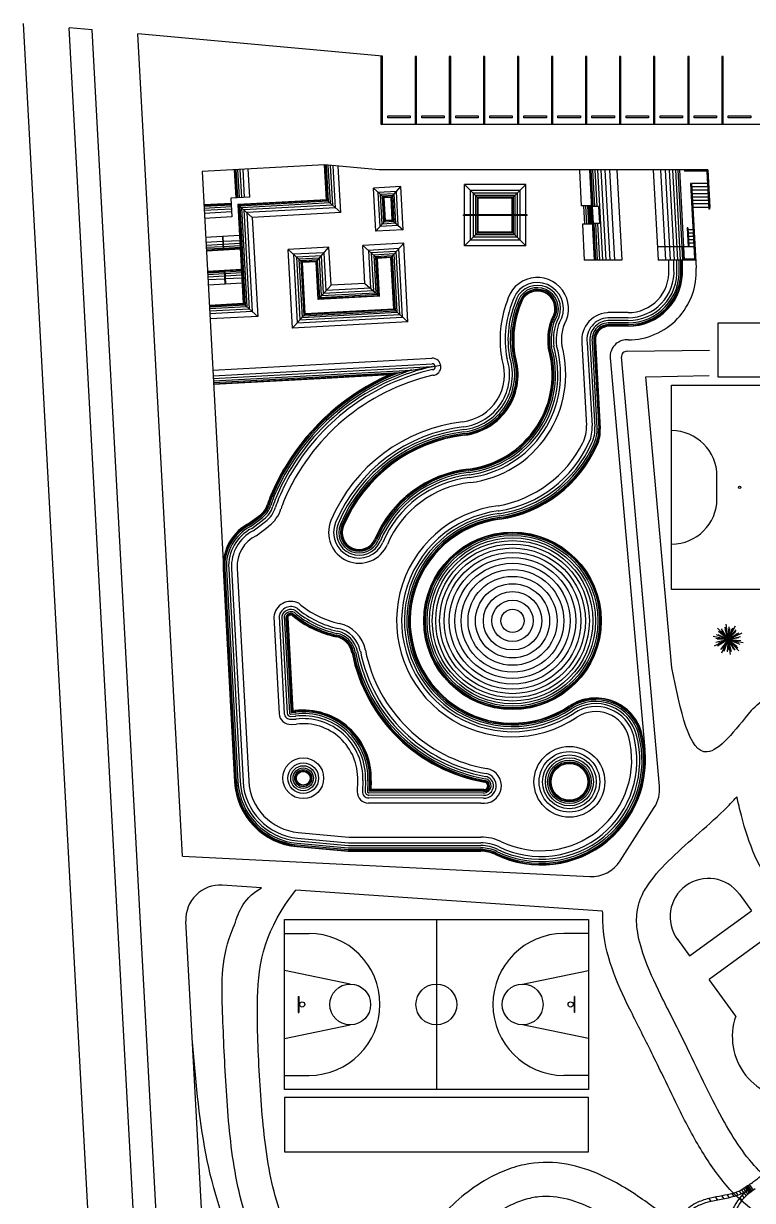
# Model space of a CAD drawing. Header units: inches. Extents: x 40 to 251, y 0 to 175.
# Drawn here: x 40.4 to 104.6, y 71.5 to 175.3 of the extents above; entities that cross this region are included whole.
import ezdxf

# ---------------------------------------------------------------- set-up
doc = ezdxf.new("R2010")
doc.units = ezdxf.units.IN
doc.header["$MEASUREMENT"] = 0
doc.layers.add('CUADRICULA', color=84, linetype='Continuous')
doc.layers.add('SENDAS', color=6, linetype='Continuous')

msp = doc.modelspace()

# ---------------------------------------------------------------- linework, layer by layer
for p, q in [((47.68, 41.08), (40.41, 175.27)), ((51.71, 40.74), (44.44, 174.9)), ((54.4, 101.89), (50.47, 174.35)), ((71.92, 166.37), (71.92, 172.4)), ((66.92, 162.81), (56.14, 162.23)), ((56.14, 162.23), (58, 127.86)), ((59.14, 159.91), (59, 162.38)), ((59.19, 159.91), (59.05, 162.39)), ((59.29, 159.92), (59.15, 162.39)), ((59.44, 159.93), (59.3, 162.4)), ((59.64, 159.94), (59.5, 162.41)), ((59.89, 159.95), (59.75, 162.42)), ((60.34, 159.97), (60.2, 162.45)), ((71.74, 162.37), (66.92, 162.81)), ((67.09, 159.74), (66.92, 162.81)), ((67.88, 159.03), (67.68, 162.74)), ((68.35, 158.61), (68.13, 162.7)), ((100.7, 162.37), (71.74, 162.37)), ((89.38, 162.32), (89.55, 159.19)), ((90.26, 162.37), (90.69, 154.4)), ((90.28, 162.37), (90.71, 154.4)), ((90.38, 162.37), (90.56, 159.14)), ((90.53, 162.37), (90.71, 159.14)), ((90.73, 162.37), (90.91, 159.14)), ((90.98, 162.37), (91.42, 154.4)), ((91.28, 162.37), (91.72, 154.4)), ((91.63, 162.37), (92.07, 154.4)), ((92.03, 162.37), (92.47, 154.4)), ((92.69, 162.37), (93.12, 154.4)), ((95.89, 162.37), (96.32, 154.4)), ((96.54, 162.37), (96.97, 154.4)), ((96.94, 162.37), (97.37, 154.4)), ((97.29, 162.37), (97.72, 154.4)), ((97.59, 162.37), (98.02, 154.4)), ((97.84, 162.37), (98.27, 154.4)), ((98.04, 162.37), (98.47, 154.4)), ((98.19, 162.37), (98.62, 154.4)), ((98.64, 162.32), (98.64, 162.27)), ((100.6, 162.32), (98.64, 162.32)), ((100.55, 162.27), (98.64, 162.27)), ((100.6, 162.23), (100.78, 158.92)), ((100.65, 162.28), (100.83, 158.92)), ((100.7, 162.37), (100.87, 159.07)), ((73.64, 160.9), (71.24, 160.77)), ((72.79, 159.95), (73.64, 160.9)), ((73.84, 157.1), (73.64, 160.9)), ((79.27, 158.41), (79.27, 161.09)), ((80.47, 159.89), (79.27, 161.09)), ((84.67, 161.09), (79.27, 161.09)), ((83.47, 159.89), (84.67, 161.09)), ((84.67, 158.41), (84.67, 161.09)), ((99.21, 161.17), (99.16, 161.17)), ((99.16, 161.17), (99.52, 154.55)), ((99.21, 161.17), (99.57, 154.5)), ((100.66, 161.17), (99.26, 161.17)), ((99.26, 161.17), (99.66, 153.71)), ((100.68, 160.87), (99.28, 160.87)), ((100.7, 161.32), (100.65, 161.32)), ((100.76, 161.17), (100.71, 161.17)), ((100.78, 160.87), (100.73, 160.87)), ((60.34, 159.97), (58.67, 159.88)), ((58.67, 159.88), (58.76, 158.22)), ((67.09, 159.74), (68.35, 158.61)), ((72.19, 159.92), (71.24, 160.77)), ((71.45, 156.97), (71.24, 160.77)), ((73.26, 160.47), (71.66, 160.39)), ((71.82, 157.39), (71.66, 160.39)), ((73.07, 160.26), (71.87, 160.2)), ((72.01, 157.6), (71.87, 160.2)), ((72.93, 160.11), (72.03, 160.06)), ((72.15, 157.76), (72.03, 160.06)), ((72.83, 160), (72.13, 159.96)), ((72.25, 157.87), (72.13, 159.96)), ((72.79, 159.95), (72.19, 159.92)), ((72.3, 157.92), (72.19, 159.92)), ((72.89, 157.95), (72.79, 159.95)), ((72.95, 157.9), (72.83, 160)), ((73.05, 157.81), (72.93, 160.11)), ((73.21, 157.67), (73.07, 160.26)), ((73.42, 157.48), (73.26, 160.47)), ((79.77, 160.59), (84.17, 160.59)), ((79.77, 160.59), (79.77, 158.41)), ((80.02, 160.34), (83.92, 160.34)), ((80.02, 160.34), (80.02, 158.41)), ((80.22, 160.14), (83.72, 160.14)), ((80.22, 160.14), (80.22, 158.41)), ((80.37, 159.99), (83.57, 159.99)), ((80.37, 159.99), (80.37, 158.41)), ((80.47, 158.41), (80.47, 159.89)), ((83.47, 159.89), (80.47, 159.89)), ((83.47, 158.41), (83.47, 159.89)), ((83.57, 158.41), (83.57, 159.99)), ((83.72, 158.41), (83.72, 160.14)), ((83.92, 158.41), (83.92, 160.34)), ((84.17, 158.41), (84.17, 160.59)), ((100.69, 160.57), (99.29, 160.57)), ((100.71, 160.27), (99.31, 160.27)), ((100.73, 159.97), (99.32, 159.97)), ((100.79, 160.57), (100.74, 160.57)), ((100.81, 160.27), (100.76, 160.27)), ((100.83, 159.97), (100.78, 159.97)), ((58.69, 159.41), (56.3, 159.28)), ((58.7, 159.36), (56.3, 159.23)), ((58.7, 159.26), (56.31, 159.13)), ((58.71, 159.11), (56.31, 158.98)), ((58.72, 158.91), (56.33, 158.79)), ((60.56, 158.18), (59.3, 159.32)), ((67.88, 159.03), (60.09, 158.61)), ((90.43, 159.19), (89.55, 159.19)), ((89.73, 159.19), (89.82, 157.59)), ((89.93, 159.19), (90.02, 157.59)), ((90.08, 159.19), (90.17, 157.59)), ((90.2, 159.19), (90.29, 157.59)), ((90.3, 159.19), (90.39, 157.59)), ((90.38, 159.19), (90.47, 157.59)), ((90.51, 159.14), (90.59, 157.64)), ((91.06, 159.14), (90.51, 159.14)), ((91.06, 159.14), (91.14, 157.64)), ((100.74, 159.67), (99.34, 159.67)), ((100.76, 159.37), (99.36, 159.37)), ((100.77, 159.07), (99.37, 159.07)), ((100.83, 158.92), (100.78, 158.92)), ((100.84, 159.67), (100.79, 159.67)), ((100.86, 159.37), (100.81, 159.37)), ((100.87, 159.07), (100.82, 159.07)), ((58.74, 158.67), (56.34, 158.54)), ((58.76, 158.22), (56.36, 158.09)), ((60.09, 158.61), (60.56, 149.88)), ((68.35, 158.61), (60.56, 158.18)), ((60.56, 158.18), (61.04, 149.45)), ((72.3, 157.92), (71.45, 156.97)), ((73.21, 157.67), (72.01, 157.6)), ((73.05, 157.81), (72.15, 157.76)), ((72.95, 157.9), (72.25, 157.87)), ((72.89, 157.95), (72.3, 157.92)), ((72.89, 157.95), (73.84, 157.1)), ((84.77, 158.41), (79.17, 158.41)), ((79.17, 158.36), (79.17, 158.41)), ((84.77, 158.36), (79.17, 158.36)), ((79.27, 155.69), (79.27, 158.36)), ((79.77, 158.36), (79.77, 156.19)), ((80.02, 158.36), (80.02, 156.44)), ((80.22, 158.36), (80.22, 156.64)), ((80.37, 158.36), (80.37, 156.79)), ((80.39, 158.36), (80.39, 158.41)), ((80.47, 156.89), (80.47, 158.36)), ((83.47, 156.89), (83.47, 158.36)), ((83.54, 158.36), (83.54, 158.41)), ((83.57, 156.79), (83.57, 158.36)), ((83.72, 156.64), (83.72, 158.36)), ((83.92, 156.44), (83.92, 158.36)), ((84.17, 156.19), (84.17, 158.36)), ((84.67, 155.69), (84.67, 158.36)), ((84.77, 158.36), (84.77, 158.41)), ((73.84, 157.1), (71.45, 156.97)), ((73.42, 157.48), (71.82, 157.39)), ((80.47, 156.89), (79.27, 155.69)), ((83.72, 156.64), (80.22, 156.64)), ((83.57, 156.79), (80.37, 156.79)), ((83.47, 156.89), (80.47, 156.89)), ((83.47, 156.89), (84.67, 155.69)), ((89.64, 157.59), (89.81, 154.4)), ((90.52, 157.59), (89.64, 157.59)), ((91.14, 157.64), (90.59, 157.64)), ((90.64, 157.64), (90.81, 154.4)), ((90.79, 157.64), (90.96, 154.4)), ((90.99, 157.64), (91.16, 154.4)), ((98.92, 157.25), (98.87, 157.25)), ((98.87, 157.25), (98.96, 155.6)), ((98.92, 157.25), (99.01, 155.6)), ((99.38, 157.1), (98.93, 157.1)), ((99.4, 156.8), (98.94, 156.8)), ((99.42, 157.25), (99.37, 157.25)), ((99.48, 157.1), (99.43, 157.1)), ((99.5, 156.8), (99.45, 156.8)), ((59.45, 156.58), (56.45, 156.42)), ((57.95, 156.05), (56.48, 155.97)), ((57.96, 155.8), (56.49, 155.72)), ((57.97, 155.6), (56.5, 155.52)), ((57.93, 156.5), (57.99, 155.3)), ((57.98, 156.5), (58.04, 155.3)), ((59.47, 156.13), (58, 156.05)), ((59.49, 155.88), (58.01, 155.8)), ((59.5, 155.68), (58.02, 155.6)), ((73.91, 155.9), (70.31, 155.71)), ((71.58, 154.57), (70.31, 155.71)), ((70.49, 152.37), (70.31, 155.71)), ((72.77, 154.64), (73.91, 155.9)), ((74.28, 148.97), (73.91, 155.9)), ((84.67, 155.69), (79.27, 155.69)), ((84.17, 156.19), (79.77, 156.19)), ((83.92, 156.44), (80.02, 156.44)), ((99.46, 155.6), (96.26, 155.6)), ((98.48, 155.6), (98.55, 154.4)), ((98.53, 155.6), (98.6, 154.4)), ((99.41, 156.5), (98.96, 156.5)), ((99.43, 156.2), (98.98, 156.2)), ((99.44, 155.9), (98.99, 155.9)), ((99.51, 156.5), (99.46, 156.5)), ((99.53, 156.2), (99.48, 156.2)), ((99.54, 155.9), (99.49, 155.9)), ((99.56, 155.6), (99.51, 155.6)), ((57.98, 155.45), (56.51, 155.37)), ((59.51, 155.38), (56.52, 155.22)), ((57.99, 155.35), (56.52, 155.27)), ((59.51, 155.53), (58.03, 155.45)), ((59.51, 155.43), (58.04, 155.35)), ((67.32, 155.55), (63.72, 155.35)), ((64.98, 154.22), (63.72, 155.35)), ((64.1, 148.42), (63.72, 155.35)), ((66.18, 154.28), (67.32, 155.55)), ((67.5, 152.21), (67.32, 155.55)), ((72.77, 154.64), (71.58, 154.57)), ((71.76, 151.24), (71.58, 154.57)), ((73.02, 150.1), (72.77, 154.64)), ((99.52, 155.45), (99.47, 155.45)), ((59.61, 153.58), (56.62, 153.42)), ((59.61, 153.53), (58.14, 153.46)), ((66.18, 154.28), (64.98, 154.22)), ((65.23, 149.68), (64.98, 154.22)), ((66.36, 150.94), (66.18, 154.28)), ((93.12, 154.4), (89.81, 154.4)), ((99.63, 154.4), (96.32, 154.4)), ((97.27, 153.58), (97.26, 154.4)), ((97.71, 153.63), (97.71, 154.4)), ((97.96, 153.63), (97.96, 154.4)), ((98.16, 153.64), (98.16, 154.4)), ((98.31, 153.64), (98.31, 154.4)), ((98.41, 153.65), (98.41, 154.4)), ((98.46, 153.65), (98.46, 154.4)), ((99.47, 154.5), (98.62, 154.5)), ((99.52, 154.45), (98.62, 154.45)), ((58.09, 153.45), (56.62, 153.37)), ((58.1, 153.35), (56.62, 153.27)), ((58.1, 153.2), (56.63, 153.12)), ((58.12, 153), (56.64, 152.92)), ((58.13, 152.75), (56.66, 152.67)), ((58.09, 153.5), (58.15, 152.3)), ((58.14, 153.51), (58.2, 152.31)), ((59.62, 153.44), (58.15, 153.36)), ((59.63, 153.29), (58.15, 153.21)), ((59.64, 153.09), (58.17, 153.01)), ((59.65, 152.84), (58.18, 152.76)), ((59.68, 152.39), (56.68, 152.22)), ((67.5, 152.21), (66.36, 150.94)), ((70.49, 152.37), (67.5, 152.21)), ((70.49, 152.37), (71.76, 151.24)), ((59.77, 150.59), (56.78, 150.42)), ((59.83, 150.54), (56.78, 150.37)), ((59.93, 150.45), (56.79, 150.27)), ((59.77, 150.59), (61.04, 149.45)), ((71.76, 151.24), (66.36, 150.94)), ((60.09, 150.3), (56.79, 150.12)), ((60.3, 150.11), (56.81, 149.93)), ((60.56, 149.88), (56.82, 149.68)), ((61.04, 149.45), (56.84, 149.23)), ((65.23, 149.68), (64.1, 148.42)), ((73.02, 150.1), (65.23, 149.68)), ((73.02, 150.1), (74.28, 148.97)), ((93.67, 149.79), (91.93, 149.79)), ((74.28, 148.97), (64.1, 148.42)), ((93.67, 149.34), (91.89, 149.34)), ((93.67, 149.09), (91.9, 149.09)), ((93.67, 148.89), (91.91, 148.89)), ((93.67, 148.74), (91.92, 148.74)), ((93.67, 148.64), (91.93, 148.64)), ((93.67, 148.59), (91.93, 148.59)), ((101.61, 144.09), (101.61, 148.89)), ((101.61, 148.89), (128.4, 148.89)), ((93.67, 147.39), (93.58, 147.39)), ((89.61, 147.09), (90, 139.84)), ((90.06, 147.15), (90.51, 139.81)), ((90.31, 147.18), (90.74, 139.72)), ((90.5, 147.2), (90.93, 139.64)), ((90.65, 147.22), (91.08, 139.59)), ((90.75, 147.23), (91.17, 139.55)), ((90.8, 147.26), (91.22, 139.54)), ((57.09, 144.73), (76.38, 145.78)), ((57.11, 144.23), (76.41, 145.28)), ((92.08, 145.81), (95.15, 111.29)), ((57.13, 143.98), (76.42, 145.03)), ((57.14, 143.78), (74.59, 144.73)), ((57.15, 143.63), (73.56, 144.52)), ((57.15, 143.53), (72.97, 144.39)), ((66.54, 143.99), (72.69, 144.33)), ((72.69, 144.33), (72.97, 144.39)), ((72.97, 144.39), (73.56, 144.52)), ((73.56, 144.52), (74.59, 144.73)), ((74.59, 144.73), (77.17, 145.15)), ((57.15, 143.48), (66.54, 143.99)), ((97.5, 143.39), (132.5, 143.39)), ((97.5, 125.39), (97.5, 143.39)), ((128.4, 144.09), (101.61, 144.09)), ((101.5, 133.39), (101.5, 135.39)), ((60.24, 131.2), (61.28, 131.98)), ((60.27, 131.16), (61.31, 131.94)), ((60.32, 131.07), (61.37, 131.86)), ((60.4, 130.94), (61.46, 131.74)), ((60.51, 130.77), (61.58, 131.58)), ((60.64, 130.56), (61.73, 131.38)), ((60.91, 130.13), (62.03, 130.98)), ((132.5, 125.39), (97.5, 125.39)), ((69.84, 108.57), (69.81, 107.57)), ((70.29, 108.56), (70.26, 107.62)), ((70.54, 108.55), (70.51, 107.6)), ((70.74, 108.54), (70.71, 107.59)), ((70.89, 108.54), (70.86, 107.62)), ((70.99, 108.53), (70.96, 107.72)), ((71.04, 108.53), (71.02, 107.77)), ((80.95, 107.45), (70.82, 107.47)), ((80.94, 107.25), (70.82, 107.27)), ((80.94, 107), (70.83, 107.02)), ((80.95, 107.6), (70.86, 107.62)), ((80.95, 107.7), (70.96, 107.72)), ((80.95, 107.75), (71.02, 107.77)), ((80.71, 106.57), (70.81, 106.57)), ((64.51, 102.88), (69.02, 102.47)), ((69.02, 102.47), (80.71, 102.47)), ((103.48, 98.54), (104.54, 97.08)), ((99.09, 93.1), (104.54, 97.08)), ((57.74, 40.22), (54.71, 96.17)), ((63.39, 81.32), (63.39, 96.32)), ((63.39, 96.32), (90.18, 96.32)), ((76.78, 96.32), (76.78, 81.32)), ((90.18, 96.32), (90.18, 81.32)), ((63.39, 95.07), (65.56, 95.07)), ((90.18, 95.07), (88.01, 95.07)), ((98.03, 94.56), (99.09, 93.1)), ((106.01, 94.82), (100.8, 91.01)), ((69.19, 90.62), (63.39, 91.82)), ((84.38, 90.62), (90.18, 91.82)), ((103.15, 87.79), (100.8, 91.01)), ((64.61, 89.52), (64.66, 89.52)), ((64.61, 89.52), (64.61, 88.12)), ((64.66, 89.52), (64.66, 88.12)), ((88.96, 89.52), (88.91, 89.52)), ((88.91, 89.52), (88.91, 88.12)), ((88.96, 89.52), (88.96, 88.12)), ((64.61, 88.12), (64.66, 88.12)), ((88.96, 88.12), (88.91, 88.12)), ((63.39, 85.82), (69.19, 87.02)), ((90.18, 85.82), (84.38, 87.02)), ((63.39, 82.57), (65.56, 82.57)), ((90.18, 82.57), (88.01, 82.57)), ((90.18, 81.32), (63.39, 81.32)), ((90.18, 80.62), (63.39, 80.62)), ((63.39, 80.62), (63.39, 75.82)), ((90.18, 75.82), (90.18, 80.62)), ((63.39, 75.82), (90.18, 75.82)), ((104.17, 72.44), (104, 72.68)), ((104.26, 72.5), (104.08, 72.74)), ((104.47, 72.28), (104.12, 72.77)), ((104.51, 72.31), (104.16, 72.8)), ((104.59, 72.37), (104.24, 72.86)), ((104.71, 72.46), (104.36, 72.94)), ((100.99, 71.46), (100.8, 71.72)), ((101.58, 71.58), (101.39, 71.85)), ((102.13, 71.68), (101.93, 71.95)), ((102.61, 71.79), (102.42, 72.05)), ((103.03, 71.89), (102.84, 72.15)), ((103.37, 72.01), (103.19, 72.26)), ((103.66, 72.13), (103.48, 72.38)), ((103.71, 71.55), (103.52, 71.81)), ((103.88, 72.25), (103.7, 72.49)), ((103.9, 71.79), (103.72, 72.04)), ((104.05, 72.35), (103.87, 72.6)), ((104.08, 71.97), (103.9, 72.22)), ((104.23, 72.1), (104.06, 72.35)), ((104.35, 72.2), (104.18, 72.44)), ((104.43, 72.26), (104.26, 72.5))]:
    msp.add_line(p, q)
for points in [[(46.45, 174.72), (44.44, 174.9)], [(51.71, 40.74), (53.72, 40.57), (46.45, 174.72)], [(72.04, 166.37), (72.04, 172.39), (50.47, 174.35)], [(75.04, 166.37), (75.04, 172.37), (74.92, 172.37), (74.92, 166.37)], [(78.04, 166.37), (78.04, 172.37), (77.92, 172.37), (77.92, 166.37)], [(81.04, 166.37), (81.04, 172.37), (80.92, 172.37), (80.92, 166.37)], [(84.04, 166.37), (84.04, 172.37), (83.92, 172.37), (83.92, 166.37)], [(87.04, 166.37), (87.04, 172.37), (86.92, 172.37), (86.92, 166.37)], [(90.04, 166.37), (90.04, 172.37), (89.92, 172.37), (89.92, 166.37)], [(93.04, 166.37), (93.04, 172.37), (92.92, 172.37), (92.92, 166.37)], [(96.04, 166.37), (96.04, 172.37), (95.92, 172.37), (95.92, 166.37)], [(99.04, 166.37), (99.04, 172.37), (98.92, 172.37), (98.92, 166.37)], [(102.04, 166.37), (102.04, 172.37), (101.92, 172.37), (101.92, 166.37)], [(177.04, 166.37), (71.92, 166.37)], [(66.97, 162.81), (67.14, 159.69), (59.35, 159.27), (59.83, 150.54)], [(67.07, 162.8), (67.25, 159.6), (59.46, 159.18), (59.93, 150.45)], [(67.22, 162.78), (67.41, 159.46), (59.62, 159.03), (60.09, 150.3)], [(67.43, 162.77), (67.62, 159.27), (59.83, 158.85), (60.3, 150.11)], [(67.09, 159.74), (59.3, 159.32), (59.77, 150.59)], [(63.53, 122.91), (63.98, 114.55), (64.39, 114.57)], [(63.63, 122.92), (64.07, 114.65), (64.39, 114.67)], [(63.68, 122.92), (64.12, 114.71), (64.38, 114.72)]]:
    msp.add_lwpolyline(points)
for points in [[(74.47, 166.97), (72.49, 166.97), (72.49, 167.12), (74.47, 167.12), (74.47, 166.97)], [(77.47, 166.97), (75.49, 166.97), (75.49, 167.12), (77.47, 167.12), (77.47, 166.97)], [(80.47, 166.97), (78.49, 166.97), (78.49, 167.12), (80.47, 167.12), (80.47, 166.97)], [(83.47, 166.97), (81.49, 166.97), (81.49, 167.12), (83.47, 167.12), (83.47, 166.97)], [(86.47, 166.97), (84.49, 166.97), (84.49, 167.12), (86.47, 167.12), (86.47, 166.97)], [(89.47, 166.97), (87.49, 166.97), (87.49, 167.12), (89.47, 167.12), (89.47, 166.97)], [(92.47, 166.97), (90.49, 166.97), (90.49, 167.12), (92.47, 167.12), (92.47, 166.97)], [(95.47, 166.97), (93.49, 166.97), (93.49, 167.12), (95.47, 167.12), (95.47, 166.97)], [(98.47, 166.97), (96.49, 166.97), (96.49, 167.12), (98.47, 167.12), (98.47, 166.97)], [(101.47, 166.97), (99.49, 166.97), (99.49, 167.12), (101.47, 167.12), (101.47, 166.97)], [(104.47, 166.97), (102.49, 166.97), (102.49, 167.12), (104.47, 167.12), (104.47, 166.97)], [(73.48, 155.43), (70.79, 155.28), (70.97, 151.94), (67.07, 151.73), (66.89, 155.07), (64.2, 154.93), (64.52, 148.89), (73.81, 149.39)], [(73.25, 155.17), (71.05, 155.05), (71.23, 151.71), (66.84, 151.47), (66.66, 154.81), (64.46, 154.69), (64.76, 149.15), (73.55, 149.63)], [(73.06, 154.96), (71.26, 154.86), (71.44, 151.52), (66.65, 151.26), (66.47, 154.6), (64.67, 154.5), (64.95, 149.36), (73.34, 149.82)], [(72.92, 154.8), (71.42, 154.72), (71.6, 151.38), (66.51, 151.1), (66.32, 154.44), (64.83, 154.36), (65.09, 149.52), (73.18, 149.96)], [(72.82, 154.69), (71.52, 154.62), (71.7, 151.28), (66.41, 151), (66.23, 154.33), (64.93, 154.26), (65.18, 149.63), (73.07, 150.06)]]:
    msp.add_lwpolyline(points, close=True)
for points in [[(60.36, 131.26, 0.300693), (57.99, 127.21), (59, 108.43, 0.372363), (64.5, 102.73), (69.01, 102.32), (80.71, 102.32)], [(60.27, 131.16, 0.292608), (58.04, 127.21), (59.05, 108.43, 0.372363), (64.5, 102.78), (69.01, 102.37), (80.71, 102.37)], [(60.91, 130.13, 0.300693), (59.23, 127.28), (60.25, 108.5, 0.372363), (64.61, 103.98), (69.07, 103.57), (80.71, 103.57)], [(57.99, 127.21), (59, 108.43, 0.372363), (64.5, 102.73), (69.01, 102.32), (80.71, 102.32)], [(58.04, 127.21), (59.05, 108.43, 0.372363), (64.5, 102.78), (69.01, 102.37), (80.71, 102.37)], [(58.14, 127.22), (59.15, 108.44, 0.372363), (64.51, 102.88), (69.02, 102.47), (80.71, 102.47)], [(58.29, 127.23), (59.3, 108.45, 0.372363), (64.52, 103.03), (69.02, 102.62), (80.71, 102.62)], [(58.49, 127.24), (59.5, 108.46, 0.372363), (64.54, 103.23), (69.03, 102.82), (80.71, 102.82)], [(58.74, 127.25), (59.75, 108.47, 0.372363), (64.56, 103.48), (69.04, 103.07), (80.71, 103.07)], [(62.47, 122.98), (62.93, 114.44, 0.414214), (63.99, 113.5), (64.45, 113.52)], [(62.92, 123.01), (63.38, 114.47, 0.414214), (63.96, 113.95), (64.42, 113.97)], [(63.17, 123.02), (63.63, 114.48, 0.414214), (63.95, 114.2), (64.41, 114.22)], [(63.37, 123.03), (63.83, 114.49, 0.414214), (63.94, 114.4), (64.4, 114.42)]]:
    msp.add_lwpolyline(points, format="xyb")
for centre, radius in [((103.5, 134.39), 0.1), ((83.49, 122.63), 7.82), ((83.49, 122.63), 7.77), ((83.49, 122.63), 7.67), ((83.49, 122.63), 7.52), ((83.49, 122.63), 7.32), ((83.49, 122.63), 7.07), ((83.49, 122.63), 6.77), ((83.49, 122.63), 6.42), ((83.49, 122.63), 6.02), ((83.49, 122.63), 5.57), ((83.49, 122.63), 5.07), ((83.49, 122.63), 4.52), ((83.49, 122.63), 3.92), ((83.49, 122.63), 3.27), ((83.49, 122.63), 2.57), ((83.49, 122.63), 1.82), ((83.49, 122.63), 1.02), ((88.5, 108.44), 3.12), ((88.5, 108.44), 2.67), ((65.05, 108.76), 1.8), ((65.05, 108.76), 1.35), ((88.5, 108.44), 2.37), ((88.5, 108.44), 2.12), ((88.5, 108.44), 1.92), ((88.5, 108.44), 1.77), ((88.5, 108.44), 1.67), ((88.5, 108.44), 1.62), ((65.05, 108.76), 1.1), ((65.05, 108.76), 0.9), ((65.05, 108.76), 0.75), ((65.05, 108.76), 0.65), ((65.05, 108.76), 0.6), ((69.19, 88.82), 1.8), ((76.78, 88.82), 1.8), ((84.38, 88.82), 1.8), ((64.96, 88.82), 0.225), ((88.61, 88.82), 0.225)]:
    msp.add_circle(centre, radius)
for centre, radius, start, end in [((98.7, 162.27), 0.05, 90, 90), ((100.55, 162.22), 0.05, 3.1023, 90), ((100.6, 162.27), 0.05, 3.1023, 90), ((99.47, 154.55), 0.05, 270, 3.1023), ((93.67, 153.39), 6, 270, 3.1023), ((93.67, 153.39), 4.75, 270, 3.1023), ((93.67, 153.39), 4.8, 270, 3.1023), ((93.67, 153.39), 4.5, 270, 3.2041), ((93.67, 153.39), 4.65, 270, 3.152), ((93.67, 153.39), 4.05, 270, 3.3774), ((93.67, 153.39), 4.3, 270, 3.2778), ((93.67, 153.39), 3.6, 270, 3.1023), ((99.52, 154.5), 0.05, 270, 3.1023), ((85.68, 150.14), 2.75, 330.3518, 167.8913), ((91.99, 147.39), 9.15, 153.3733, 188.2582), ((85.68, 150.14), 2.3, 327.7892, 144.1877), ((85.68, 150.14), 2.05, 327.7892, 143.6387), ((85.68, 150.14), 1.85, 327.7892, 143.1147), ((85.68, 150.14), 1.7, 327.7892, 142.6577), ((85.68, 150.14), 1.6, 327.7892, 142.3153), ((85.68, 150.14), 1.55, 327.7892, 142.131), ((91.99, 147.39), 9.6, 159.6917, 188.9929), ((91.99, 147.39), 8.9, 153.5054, 188.2582), ((91.99, 147.39), 8.7, 153.6213, 188.2582), ((91.99, 147.39), 8.55, 153.7153, 188.2582), ((91.99, 147.39), 8.45, 153.7817, 188.2582), ((91.99, 147.39), 8.4, 153.8162, 188.2582), ((91.99, 147.39), 2.4, 87.8057, 187.131), ((91.99, 147.39), 5.4, 163.1723, 187.131), ((91.99, 147.39), 5.35, 163.1723, 187.0875), ((91.99, 147.39), 5.25, 163.1723, 186.9991), ((88.26, 148.52), 1.5, 147.7892, 163.1723), ((88.26, 148.52), 1.45, 147.7892, 163.1723), ((91.99, 147.39), 5.1, 163.1723, 186.8626), ((88.26, 148.52), 1.35, 147.7892, 163.1723), ((91.99, 147.39), 4.9, 163.1723, 186.6728), ((88.26, 148.52), 1.2, 147.7892, 163.1723), ((88.26, 148.52), 1, 147.7892, 163.1723), ((91.99, 147.39), 4.65, 163.1723, 186.4217), ((88.26, 148.52), 0.75, 147.7892, 163.1723), ((91.99, 147.39), 4.2, 166.0144, 183.5709), ((89.37, 148.04), 1.5, 150.3518, 166.0144), ((91.99, 147.39), 1.95, 93.1023, 187.131), ((91.99, 147.39), 1.7, 93.1023, 187.131), ((91.99, 147.39), 1.5, 93.1023, 187.131), ((91.99, 147.39), 1.35, 93.1023, 187.131), ((91.99, 147.39), 1.25, 93.1023, 187.131), ((91.99, 147.39), 1.2, 93.1023, 186.2046), ((78.58, 144.34), 12.6, 14.2733, 15.0483), ((93.58, 145.89), 1.5, 90, 183.1023), ((78.58, 144.34), 8.4, 277.131, 16.4564), ((78.58, 144.34), 8.45, 277.131, 16.4286), ((78.58, 144.34), 8.55, 277.131, 16.3735), ((78.58, 144.34), 8.7, 277.131, 16.2915), ((78.58, 144.34), 8.9, 277.131, 16.1837), ((78.58, 144.34), 9.15, 277.131, 16.0509), ((78.58, 144.34), 9.6, 277.131, 15.0483), ((89.3, 147.22), 1.5, 183.5709, 195.0483), ((76.42, 145.02), 0.756, 273.1023, 93.1023), ((76.42, 145.02), 0.26, 273.1023, 93.1023), ((78.58, 144.34), 4.2, 277.131, 18.236), ((78.58, 144.34), 4.65, 277.131, 17.3602), ((78.58, 144.34), 4.9, 277.131, 17.3602), ((78.58, 144.34), 5.1, 277.131, 17.3602), ((78.58, 144.34), 5.25, 277.131, 17.3602), ((78.58, 144.34), 5.35, 277.131, 17.3602), ((78.58, 144.34), 5.4, 277.131, 17.3602), ((83.99, 146.12), 1.5, 188.9929, 198.236), ((85.16, 146.4), 2.25, 188.2582, 197.3602), ((85.16, 146.4), 2, 188.2582, 197.3602), ((85.16, 146.4), 1.8, 188.2582, 197.3602), ((85.16, 146.4), 1.65, 188.2582, 197.3602), ((85.16, 146.4), 1.55, 188.2582, 197.3602), ((85.16, 146.4), 1.5, 188.2582, 197.3602), ((80.77, 125.86), 18.91, 103.1456, 157.131), ((80.77, 125.86), 20.16, 113.6178, 148.9012), ((80.77, 125.86), 20.11, 112.8156, 148.8564), ((80.77, 125.86), 20.01, 111.0952, 148.8564), ((80.77, 125.86), 19.86, 108.123, 148.8564), ((80.77, 125.86), 19.66, 102.7587, 148.8564), ((80.77, 125.86), 19.41, 102.8843, 148.8564), ((80.77, 125.86), 14.41, 96.6459, 157.131), ((80.77, 125.86), 13.96, 96.6258, 157.131), ((80.77, 125.86), 13.71, 96.6258, 157.131), ((80.77, 125.86), 13.51, 96.6258, 157.131), ((80.77, 125.86), 13.36, 96.6258, 157.131), ((80.77, 125.86), 13.26, 96.6258, 157.131), ((87.01, 139.67), 3, 333.2275, 3.097), ((87.51, 139.62), 3, 335.8133, 3.5035), ((87.75, 139.54), 3, 335.9724, 3.3534), ((87.94, 139.47), 3, 336.0902, 3.2475), ((88.08, 139.42), 3, 336.1747, 3.1696), ((88.17, 139.39), 3, 336.2274, 3.1294), ((88.22, 139.37), 3, 336.2545, 3.1023), ((97.5, 135.39), 4, 0, 90), ((80.77, 125.86), 13.21, 96.6258, 157.131), ((80.41, 143), 10.39, 280.0581, 333.2275), ((80.68, 142.69), 10.74, 278.6546, 335.9724), ((80.68, 142.69), 10.49, 278.9651, 335.8133), ((80.68, 142.69), 10.94, 278.6546, 336.0902), ((80.68, 142.69), 11.09, 278.6546, 336.1747), ((80.68, 142.69), 11.19, 278.6546, 336.2274), ((80.68, 142.69), 11.24, 278.6546, 336.2545), ((80.77, 125.86), 20.16, 148.9012, 157.131), ((80.77, 125.86), 20.11, 148.8564, 157.131), ((80.77, 125.86), 20.01, 148.7683, 157.131), ((80.77, 125.86), 19.86, 148.6348, 157.131), ((80.77, 125.86), 19.66, 148.4544, 157.131), ((80.77, 125.86), 19.41, 148.2249, 157.131), ((80.77, 125.86), 18.91, 147.7518, 157.131), ((80.77, 125.86), 10.21, 96.5715, 157.131), ((80.77, 125.86), 10.16, 96.5715, 157.131), ((80.77, 125.86), 10.06, 96.5715, 157.131), ((80.77, 125.86), 9.91, 96.5715, 157.131), ((80.77, 125.86), 9.71, 96.5715, 157.131), ((80.77, 125.86), 9.46, 96.5715, 157.131), ((80.77, 125.86), 9.01, 96.5461, 157.131), ((60.22, 133.38), 1.75, 307.131, 343.0703), ((60.22, 133.38), 1.8, 307.131, 343.0703), ((60.22, 133.38), 1.9, 307.131, 343.0703), ((60.22, 133.38), 2.05, 307.131, 343.0703), ((69.98, 130.41), 8.45, 157.131, 163.0703), ((69.98, 130.41), 8.4, 157.131, 163.0703), ((69.98, 130.41), 8.3, 157.131, 163.0703), ((69.98, 130.41), 8.15, 157.131, 163.0703), ((69.98, 130.41), 7.95, 157.131, 163.0703), ((69.98, 130.41), 7.7, 157.131, 163.0703), ((69.98, 130.41), 7.2, 157.131, 163.0703), ((83.49, 122.63), 10.22, 97.131, 303.6896), ((97.5, 133.39), 4, 270, 0), ((60.22, 133.38), 2.25, 307.131, 343.0703), ((60.22, 133.38), 2.5, 307.131, 343.0703), ((60.22, 133.38), 3, 307.131, 343.0703), ((83.49, 122.63), 9.77, 97.3963, 303.6896), ((83.49, 122.63), 9.52, 97.172, 303.6896), ((83.49, 122.63), 9.32, 97.1559, 303.6896), ((83.49, 122.63), 9.17, 97.1436, 303.6896), ((81.85, 135.3), 3, 277.3963, 278.9651), ((62.23, 127.44), 4.1, 117.75, 183.1023), ((62.23, 127.44), 3.95, 117.5732, 183.1023), ((62.23, 127.44), 3.75, 117.321, 183.1023), ((69.98, 130.41), 2.7, 157.131, 337.131), ((69.98, 130.41), 2.25, 157.131, 337.131), ((69.98, 130.41), 2, 157.131, 337.131), ((69.98, 130.41), 1.8, 157.131, 337.131), ((69.98, 130.41), 1.65, 157.131, 337.131), ((69.98, 130.41), 1.55, 157.131, 337.131), ((69.98, 130.41), 1.5, 157.131, 337.131), ((83.49, 122.63), 9.07, 97.1352, 303.6896), ((83.49, 122.63), 9.02, 97.1352, 303.6896), ((83.49, 122.63), 9.02, 97.131, 98.8211), ((62.23, 127.44), 3.5, 116.9758, 183.1023), ((63.96, 122.84), 1.5, 62.6889, 174.3896), ((63.96, 122.83), 1.06, 56.9575, 170.2184), ((63.96, 122.82), 0.818, 58.3744, 165.5397), ((63.96, 122.8), 0.636, 60.5434, 158.3336), ((69.82, 129.96), 8.43, 229.8511, 257.8731), ((69.82, 129.96), 8.18, 229.7391, 257.8686), ((69.98, 130.41), 8.2, 229.5098, 257.6587), ((63.96, 122.84), 0.443, 59.9605, 170.9674), ((63.96, 122.84), 0.347, 61.5073, 166.8654), ((63.96, 122.84), 0.3, 62.6889, 163.544), ((69.82, 129.96), 8.93, 230.1295, 257.9954), ((69.82, 129.96), 8.93, 230.1295, 257.9954), ((69.82, 129.96), 8.88, 230.0954, 257.9963), ((69.82, 129.96), 8.78, 230.0332, 257.8796), ((69.82, 129.96), 8.63, 229.95, 257.8768), ((67.58, 119.47), 3, 11.2496, 77.6587), ((67.58, 119.47), 1.95, 11.2496, 78.2058), ((67.58, 119.47), 2.1, 11.2496, 78.1939), ((67.58, 119.47), 2.3, 11.2496, 78.1797), ((67.58, 119.47), 2.55, 11.2496, 78.1642), ((67.58, 119.47), 1.8, 11.2496, 77.6587), ((67.58, 119.47), 1.85, 11.2496, 77.6633), ((83.49, 122.63), 14.42, 191.2496, 260.1705), ((83.49, 122.63), 14.37, 191.2496, 260.1705), ((83.49, 122.63), 14.27, 191.2496, 260.1705), ((83.49, 122.63), 14.12, 191.2496, 260.1705), ((83.49, 122.63), 13.92, 191.2496, 260.1705), ((83.49, 122.63), 13.67, 191.2496, 260.1705), ((83.49, 122.63), 13.22, 191.2496, 260.1705), ((90.83, 111.63), 4.2, 14.5314, 123.6896), ((90.83, 111.63), 4.15, 14.5314, 123.6896), ((90.83, 111.63), 4.05, 14.5314, 123.6896), ((90.83, 111.63), 3.9, 14.5314, 123.6896), ((90.83, 111.63), 3.7, 14.5314, 123.6896), ((65.05, 108.76), 6, 357.7756, 97.131), ((65.05, 108.76), 5.95, 357.7743, 97.131), ((65.05, 108.76), 5.85, 357.7395, 97.131), ((65.05, 108.76), 5.7, 357.7395, 97.131), ((65.05, 108.76), 5.5, 357.7395, 97.131), ((83.49, 122.63), 10.22, 301.4078, 303.6896), ((90.83, 111.63), 3.45, 14.5314, 123.6896), ((90.83, 111.63), 3, 14.5314, 123.6896), ((65.05, 108.76), 5.25, 357.7395, 97.131), ((65.05, 108.76), 4.8, 357.7395, 97.131), ((85.99, 110.32), 9.21, 244.2022, 14.8486), ((85.99, 110.32), 9.16, 244.2022, 14.8486), ((85.99, 110.32), 9.06, 244.2022, 14.8486), ((85.99, 110.32), 8.91, 244.2022, 14.8486), ((85.99, 110.32), 8.71, 244.2022, 14.8486), ((85.99, 110.32), 8.46, 244.2022, 14.8486), ((85.99, 110.37), 8, 244.3744, 14.5314), ((80.97, 108.09), 1.54, 260.1705, 80.1705), ((80.97, 108.09), 1.09, 268.0127, 80.1705), ((80.97, 108.09), 0.837, 267.7528, 80.1705), ((65.05, 108.76), 5.9, 183.1023, 264.7961), ((80.97, 108.09), 0.637, 267.4423, 80.1705), ((80.97, 108.09), 0.487, 267.0927, 80.1705), ((80.97, 108.09), 0.387, 266.7535, 80.1705), ((80.97, 108.09), 0.337, 266.5297, 80.1705), ((70.81, 107.57), 1, 180, 270), ((70.81, 107.57), 0.55, 175.4942, 272.2101), ((70.81, 107.57), 0.3, 174.5781, 273.0374), ((70.81, 107.57), 0.1, 172.0116, 275.3549), ((80.71, 99.37), 4.2, 64.3744, 90), ((80.71, 99.37), 3.7, 64.3744, 90), ((80.71, 99.37), 3.45, 64.3744, 90), ((80.71, 99.37), 3.25, 64.3744, 90), ((80.71, 99.37), 3.1, 64.3744, 90), ((80.71, 99.37), 3, 64.3744, 90), ((80.71, 99.37), 2.95, 64.3744, 90), ((100.75, 96.55), 3.38, 36.1229, 216.1229), ((57.71, 96.33), 3, 86.0871, 183.1023), ((65.56, 88.82), 6.25, 270, 90), ((88.01, 88.82), 6.25, 90, 270), ((108.35, 86), 5.5, 161.0026, 275.4115)]:
    msp.add_arc(centre, radius, start, end)
msp.add_spline([(62.56, 62.25), (59.71, 66.42), (55.27, 85.82)], degree=3)
for points, knots in [([(104.51, 73.05), (104.66, 73.17), (104.79, 73.26), (105.13, 73.5), (105.28, 73.63), (105.57, 73.94), (105.71, 74.12), (106.18, 74.83), (106.49, 75.46), (107.05, 76.41), (107.27, 76.74), (107.7, 77.21), (107.89, 77.38), (108.3, 77.67), (108.52, 77.78), (109.33, 78.13), (109.98, 78.25), (111.2, 78.48), (111.79, 78.6), (112.37, 78.85), (112.48, 78.9), (112.68, 79.02), (112.79, 79.09), (113.03, 79.27), (113.17, 79.38), (113.35, 79.5)], [3.721321, 3.721321, 3.721321, 3.721321, 4.116074, 4.116074, 4.90558, 4.90558, 5.695086, 5.695086, 7.698736, 7.698736, 8.830966, 8.830966, 9.542913, 9.542913, 10.25486, 10.25486, 12.082225, 12.082225, 13.909591, 13.909591, 14.356568, 14.356568, 14.803545, 14.803545, 15.252345, 15.252345, 15.252345, 15.252345]), ([(104.51, 73.05), (104.66, 73.17), (104.79, 73.26), (105.13, 73.5), (105.28, 73.63), (105.57, 73.94), (105.71, 74.12), (106.18, 74.83), (106.49, 75.46), (107.05, 76.41), (107.27, 76.74), (107.7, 77.21), (107.89, 77.38), (108.3, 77.67), (108.52, 77.78), (109.33, 78.13), (109.98, 78.25), (111.2, 78.48), (111.79, 78.6), (112.37, 78.85), (112.48, 78.9), (112.68, 79.02), (112.79, 79.09), (113.03, 79.27), (113.17, 79.38), (113.35, 79.5)], [3.721321, 3.721321, 3.721321, 3.721321, 4.116074, 4.116074, 4.90558, 4.90558, 5.695086, 5.695086, 7.698736, 7.698736, 8.830966, 8.830966, 9.542913, 9.542913, 10.25486, 10.25486, 12.082225, 12.082225, 13.909591, 13.909591, 14.356568, 14.356568, 14.803545, 14.803545, 15.252345, 15.252345, 15.252345, 15.252345]), ([(104.51, 73.05), (104.36, 72.94), (104.23, 72.85), (103.89, 72.6), (103.73, 72.5), (103.35, 72.31), (103.13, 72.24), (102.31, 72), (101.61, 71.91), (100.55, 71.66), (100.16, 71.55), (99.58, 71.28), (99.36, 71.16), (98.96, 70.85), (98.78, 70.68), (98.21, 70.01), (97.9, 69.43), (97.3, 68.34), (97.01, 67.81), (96.6, 67.33), (96.51, 67.25), (96.34, 67.09), (96.24, 67.01), (95.99, 66.83), (95.85, 66.73), (95.67, 66.61)], [3.721321, 3.721321, 3.721321, 3.721321, 4.116074, 4.116074, 4.90558, 4.90558, 5.695086, 5.695086, 7.698736, 7.698736, 8.830966, 8.830966, 9.542913, 9.542913, 10.25486, 10.25486, 12.082225, 12.082225, 13.909591, 13.909591, 14.356568, 14.356568, 14.803545, 14.803545, 15.252345, 15.252345, 15.252345, 15.252345]), ([(104.86, 72.57), (104.71, 72.46), (104.58, 72.37), (104.25, 72.12), (104.1, 72), (103.8, 71.69), (103.66, 71.51), (103.19, 70.79), (102.89, 70.16), (102.33, 69.22), (102.1, 68.89), (101.67, 68.41), (101.49, 68.24), (101.08, 67.96), (100.86, 67.84), (100.04, 67.5), (99.4, 67.38), (98.17, 67.14), (97.58, 67.03), (97, 66.78), (96.9, 66.72), (96.69, 66.6), (96.59, 66.53), (96.34, 66.35), (96.2, 66.25), (96.03, 66.12)], [3.721321, 3.721321, 3.721321, 3.721321, 4.116074, 4.116074, 4.90558, 4.90558, 5.695086, 5.695086, 7.698736, 7.698736, 8.830966, 8.830966, 9.542913, 9.542913, 10.25486, 10.25486, 12.082225, 12.082225, 13.909591, 13.909591, 14.356568, 14.356568, 14.803545, 14.803545, 15.252345, 15.252345, 15.252345, 15.252345]), ([(104.3, 72.53), (104.3, 72.53), (102.99, 71.5), (98.63, 71.84), (97.62, 67.58), (96.24, 66.65), (96.24, 66.65)], [3.721321, 3.721321, 3.721321, 3.721321, 4.743416, 9.486833, 14.230249, 15.252345, 15.252345, 15.252345, 15.252345]), ([(104.3, 72.53), (104.3, 72.53), (102.92, 71.6), (101.91, 67.34), (97.55, 67.68), (96.24, 66.65), (96.24, 66.65)], [3.721321, 3.721321, 3.721321, 3.721321, 4.743416, 9.486833, 14.230249, 15.252345, 15.252345, 15.252345, 15.252345]), ([(104.3, 72.53), (104.3, 72.53), (102.92, 71.6), (101.91, 67.34), (97.55, 67.68), (96.24, 66.65), (96.24, 66.65)], [3.721321, 3.721321, 3.721321, 3.721321, 4.743416, 9.486833, 14.230249, 15.252345, 15.252345, 15.252345, 15.252345]), ([(104.3, 72.53), (104.3, 72.53), (102.99, 71.5), (98.63, 71.84), (97.62, 67.58), (96.24, 66.65), (96.24, 66.65)], [3.721321, 3.721321, 3.721321, 3.721321, 4.743416, 9.486833, 14.230249, 15.252345, 15.252345, 15.252345, 15.252345])]:
    msp.add_open_spline(points, degree=3, knots=knots)
at = {"layer": 'CUADRICULA'}
for p, q in [((102.49, 120.98), (101.47, 121.4)), ((102.49, 120.98), (101.56, 121.97)), ((102.49, 120.98), (101.62, 121.4)), ((102.49, 120.98), (101.65, 121.7)), ((102.49, 120.98), (101.87, 121.72)), ((102.49, 120.98), (101.91, 121.92)), ((102.49, 120.98), (102.22, 121.91)), ((102.49, 120.98), (102.23, 122.06)), ((102.49, 120.98), (102.32, 122.33)), ((102.49, 120.98), (103.13, 122.18)), ((102.49, 120.98), (102.58, 122.09)), ((102.49, 120.98), (102.9, 122.01)), ((102.49, 120.98), (102.62, 121.94)), ((102.49, 120.98), (102.8, 121.89)), ((102.49, 120.98), (103.2, 121.84)), ((102.49, 120.98), (103.15, 121.69)), ((102.49, 120.98), (103.72, 121.56)), ((102.49, 120.98), (103.43, 121.56)), ((102.49, 120.98), (103.29, 121.52)), ((102.49, 120.98), (101.16, 121.24)), ((102.49, 120.98), (101.26, 120.41)), ((102.49, 120.98), (101.39, 121.07)), ((102.49, 120.98), (101.41, 120.72)), ((102.49, 120.98), (101.53, 121.01)), ((102.49, 120.98), (101.55, 120.4)), ((102.49, 120.98), (101.6, 120.62)), ((102.49, 120.99), (101.81, 120.11)), ((102.49, 120.99), (101.89, 119.77)), ((102.49, 120.99), (102.02, 120.14)), ((102.49, 120.99), (102.12, 119.94)), ((102.49, 120.99), (102.41, 119.89)), ((102.49, 120.98), (103.57, 121.24)), ((102.49, 120.98), (103.44, 121.15)), ((102.49, 120.99), (102.75, 119.92)), ((102.49, 120.99), (102.56, 120.03)), ((102.49, 120.99), (102.66, 119.65)), ((102.49, 120.98), (103.42, 119.99)), ((102.49, 120.98), (103.82, 120.73)), ((102.49, 120.98), (102.95, 120.13)), ((102.49, 120.98), (103.25, 120.39)), ((102.49, 120.98), (103.43, 120.75)), ((102.49, 120.98), (103.07, 120.04)), ((102.49, 120.98), (103.33, 120.26)), ((102.49, 120.98), (103.51, 120.56)), ((102.49, 120.98), (103.6, 120.9))]:
    msp.add_line(p, q, dxfattribs=at)
at = {"layer": 'SENDAS', "extrusion": (0, 0, -1)}
for p, q in [((93.58, 146.39), (100.84, 146.49)), ((95.24, 144.12), (100.82, 144.24))]:
    msp.add_line(p, q, dxfattribs=at)
at = {"layer": 'SENDAS'}
for p, q in [((61.37, 99.09), (57.91, 99.33)), ((91.43, 97.03), (64.41, 98.88))]:
    msp.add_line(p, q, dxfattribs=at)
msp.add_lwpolyline([(54.4, 101.89), (90.29, 100.09, 0.269329), (92.97, 101.47), (95.98, 106.18, 0.16584), (96.44, 108.06), (93.08, 145.9)], format="xyb", dxfattribs=at)
msp.add_lwpolyline([(97.52, 118.48), (95.24, 144.12)], dxfattribs=at)
msp.add_arc((93.58, 145.89), 0.5, 90, 183.1023, dxfattribs=at)
for points, knots in [([(104.51, 114.74), (104.98, 115.16), (105.46, 115.59), (107.01, 116.87), (108.12, 117.69), (110.5, 119.05), (111.77, 119.58), (113.68, 119.96), (114.21, 120.03), (115.28, 120.08), (115.82, 120.08), (117.82, 119.95), (119.27, 119.67), (122.05, 119.11), (123.39, 118.82), (125.34, 118.6), (126.04, 118.58), (127.01, 118.65), (127.33, 118.71), (127.95, 118.86), (128.24, 118.97), (128.83, 119.27), (129.12, 119.46), (130.03, 120.16), (130.65, 120.81), (131.86, 122.36), (132.45, 123.26), (133.17, 124.42), (133.3, 124.63), (133.43, 124.85)], [2.10658, 2.10658, 2.10658, 2.10658, 3.860717, 3.860717, 7.630729, 7.630729, 11.400741, 11.400741, 12.819615, 12.819615, 14.238489, 14.238489, 18.169902, 18.169902, 22.101315, 22.101315, 24.55476, 24.55476, 25.916959, 25.916959, 27.376519, 27.376519, 28.836079, 28.836079, 31.926735, 31.926735, 35.017391, 35.017391, 35.695316, 35.695316, 35.695316, 35.695316]), ([(122.3, 85.29), (122.47, 84.77), (122.61, 84.27), (122.86, 83.19), (122.93, 82.63), (122.93, 81.79), (122.9, 81.48), (122.72, 80.62), (122.47, 80.04), (121.72, 78.85), (121.22, 78.24), (120.02, 77.06), (119.33, 76.49), (117.96, 75.49), (117.31, 75.06), (115.98, 74.27), (115.31, 73.9), (113.58, 73.09), (112.54, 72.7), (110.59, 72.24), (109.68, 72.16), (108.54, 72.27), (108.2, 72.34), (107.55, 72.55), (107.23, 72.69), (106.33, 73.18), (105.76, 73.63), (104.63, 74.76), (104.07, 75.45), (103, 77), (102.47, 77.87), (100.85, 80.82), (99.79, 83.13), (98.31, 86.15), (97.95, 86.87), (97.24, 88.28), (96.89, 88.97), (95.98, 90.83), (95.46, 91.96), (94.78, 93.89), (94.57, 94.71), (94.4, 96.06), (94.41, 96.63), (94.55, 97.52), (94.65, 97.86), (94.93, 98.55), (95.13, 98.91), (95.83, 99.98), (96.47, 100.71), (97.94, 102.18), (98.78, 102.92), (100.47, 104.42), (101.33, 105.17), (102.52, 106.32), (102.9, 106.71), (103.25, 107.11)], [146.963764, 146.963764, 146.963764, 146.963764, 148.685506, 148.685506, 150.857972, 150.857972, 152.252438, 152.252438, 154.888888, 154.888888, 157.525339, 157.525339, 160.161789, 160.161789, 162.345802, 162.345802, 164.529815, 164.529815, 167.952555, 167.952555, 171.375296, 171.375296, 172.957466, 172.957466, 174.539637, 174.539637, 177.505071, 177.505071, 180.470505, 180.470505, 183.43594, 183.43594, 189.838792, 189.838792, 191.844502, 191.844502, 193.850212, 193.850212, 197.401267, 197.401267, 200.308872, 200.308872, 202.648934, 202.648934, 204.228419, 204.228419, 205.807905, 205.807905, 208.786891, 208.786891, 211.765878, 211.765878, 214.744865, 214.744865, 216.23031, 216.23031, 216.23031, 216.23031]), ([(119.84, 96.21), (119.11, 96.12), (118.38, 96.04), (116.3, 95.87), (114.96, 95.82), (112.6, 95.96), (111.57, 96.11), (110.04, 96.58), (109.51, 96.79), (108.57, 97.28), (108.16, 97.55), (107.39, 98.17), (107.04, 98.51), (105.94, 99.76), (105.34, 100.79), (104.36, 103.02), (103.97, 104.22), (103.51, 106.01), (103.38, 106.56), (103.25, 107.11)], [1.894541, 1.894541, 1.894541, 1.894541, 3.796913, 3.796913, 7.359814, 7.359814, 10.32343, 10.32343, 11.945881, 11.945881, 13.354439, 13.354439, 14.762996, 14.762996, 18.163718, 18.163718, 21.56444, 21.56444, 23.023504, 23.023504, 23.023504, 23.023504]), ([(76.07, 54.9), (73.03, 56.48), (72.58, 56.75), (71.22, 57.56), (70.32, 58.11), (68.03, 59.61), (66.66, 60.59), (64.69, 62.34), (64.01, 63.02), (62.89, 64.35), (62.43, 64.99), (61.61, 66.31), (61.24, 67), (59.95, 69.85), (59.36, 72.17), (58.58, 76.9), (58.39, 79.31), (58.11, 84), (58.01, 86.28), (57.86, 90.78), (57.81, 92.99), (59.43, 96.9), (59.49, 97.98), (61.37, 99.09)], [0, 0, 0, 0, 1.491608, 1.491608, 4.474825, 4.474825, 9.243701, 9.243701, 11.992778, 11.992778, 14.210603, 14.210603, 16.428427, 16.428427, 23.135576, 23.135576, 29.842724, 29.842724, 36.549872, 36.549872, 43.25702, 43.25702, 46.650737, 46.650737, 46.650737, 46.650737]), ([(73.47, 59.71), (72.65, 60.2), (71.84, 60.7), (69.75, 62.07), (68.51, 62.96), (66.79, 64.49), (66.2, 65.08), (65.22, 66.25), (64.81, 66.82), (64.08, 68.03), (63.76, 68.67), (62.68, 71.23), (62.17, 73.36), (61.5, 77.87), (61.33, 80.24), (61.07, 84.9), (60.98, 87.19), (61.09, 92.48), (61.72, 95.58), (64.41, 98.88)], [1.714969, 1.714969, 1.714969, 1.714969, 4.484018, 4.484018, 9.208168, 9.208168, 12.019399, 12.019399, 14.46906, 14.46906, 16.918721, 16.918721, 23.738196, 23.738196, 30.557671, 30.557671, 37.377146, 37.377146, 46.650737, 46.650737, 46.650737, 46.650737]), ([(123.17, 75.96), (123.07, 75.87), (122.98, 75.77), (122.03, 74.81), (121.06, 74.02), (119.29, 72.77), (118.52, 72.27), (116.92, 71.36), (116.11, 70.94), (114.12, 70.07), (112.94, 69.68), (110.57, 69.2), (109.39, 69.13), (107.68, 69.38), (107.13, 69.52), (106.1, 69.9), (105.61, 70.14), (104.08, 71.06), (103.16, 71.91), (101.49, 73.85), (100.74, 74.95), (99.34, 77.29), (98.69, 78.54), (97.57, 80.79), (97.1, 81.77), (96.3, 83.44), (95.97, 84.12), (95.34, 85.4), (95.03, 86), (94.42, 87.21), (94.12, 87.81), (93.23, 89.61), (92.68, 90.81), (91.83, 93.23), (91.52, 94.45), (91.44, 96.57), (91.43, 96.8), (91.43, 97.03)], [156.982644, 156.982644, 156.982644, 156.982644, 157.332239, 157.332239, 160.478806, 160.478806, 162.803217, 162.803217, 165.127627, 165.127627, 168.422187, 168.422187, 171.716748, 171.716748, 173.315422, 173.315422, 174.914096, 174.914096, 178.547641, 178.547641, 182.181186, 182.181186, 185.814732, 185.814732, 188.559881, 188.559881, 190.47983, 190.47983, 192.21064, 192.21064, 193.94145, 193.94145, 197.403071, 197.403071, 200.864691, 200.864691, 201.51093, 201.51093, 201.51093, 201.51093]), ([(97.9, 69.42), (96.86, 70.25), (95.81, 71.05), (93.52, 72.62), (92.27, 73.36), (89.96, 74.34), (88.92, 74.66), (86.76, 74.95), (85.64, 74.93), (83.91, 74.57), (83.3, 74.38), (82.12, 73.89), (81.54, 73.6), (79.44, 72.34), (78.01, 71.11), (75.81, 68.52), (74.96, 67.23), (73.86, 64.79), (73.52, 63.67), (73.29, 61.89), (73.28, 61.23), (73.37, 60.29), (73.41, 60), (73.47, 59.71)], [62.526238, 62.526238, 62.526238, 62.526238, 65.995939, 65.995939, 69.962262, 69.962262, 72.997272, 72.997272, 76.032283, 76.032283, 77.666056, 77.666056, 79.29983, 79.29983, 83.760085, 83.760085, 87.414021, 87.414021, 90.2932, 90.2932, 91.918826, 91.918826, 92.660823, 92.660823, 92.660823, 92.660823]), ([(96.17, 66.96), (95.62, 67.4), (95.08, 67.82), (93.33, 69.14), (92.14, 69.96), (90.08, 71.06), (89.2, 71.43), (87.48, 71.87), (86.65, 71.95), (85.39, 71.82), (84.96, 71.74), (84.07, 71.46), (83.61, 71.27), (82.01, 70.45), (80.85, 69.59), (78.81, 67.53), (77.93, 66.33), (76.87, 64.25), (76.56, 63.38), (76.33, 62.1), (76.29, 61.66), (76.31, 60.89), (76.35, 60.55), (76.51, 59.86), (76.62, 59.52), (77.15, 58.3), (77.76, 57.44), (79.34, 55.86), (80.31, 55.14), (82.45, 53.93), (83.61, 53.45), (85.4, 52.95), (86.02, 52.82), (87.34, 52.63), (88.03, 52.6), (89.4, 52.64), (90.09, 52.71), (92.47, 53.09), (94.16, 53.6), (97.15, 54.46), (98.41, 54.81), (99.84, 55.08), (99.96, 55.1), (100.07, 55.12)], [62.369178, 62.369178, 62.369178, 62.369178, 64.237083, 64.237083, 68.480017, 68.480017, 71.809298, 71.809298, 75.138579, 75.138579, 76.835055, 76.835055, 78.531532, 78.531532, 82.697945, 82.697945, 86.864358, 86.864358, 89.821247, 89.821247, 91.428684, 91.428684, 92.80947, 92.80947, 94.190255, 94.190255, 97.776514, 97.776514, 101.362772, 101.362772, 104.94903, 104.94903, 106.839705, 106.839705, 109.054501, 109.054501, 111.269296, 111.269296, 116.704905, 116.704905, 120.546778, 120.546778, 120.888531, 120.888531, 120.888531, 120.888531])]:
    msp.add_open_spline(points, degree=3, knots=knots, dxfattribs=at)
msp.add_spline([(104.51, 114.74), (100.63, 111.07), (97.52, 118.48)], degree=3, dxfattribs=at)

doc.saveas('drawing.dxf')
